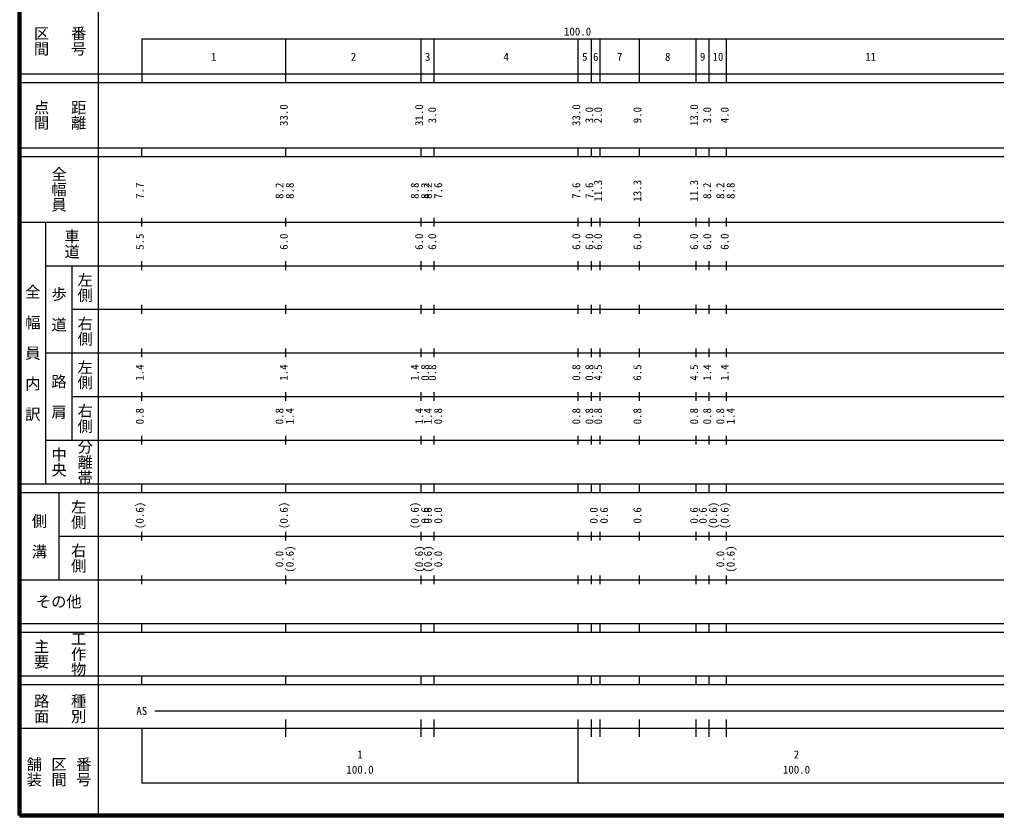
# Model space of a CAD drawing. Units: millimetres on the paper, enlarged 1000 times. Extents: x 40000 to 680000, y 20000 to 380000.
# Drawn here: x 40000 to 263813, y 20000 to 202409 of the extents above; entities that cross this region are included whole.
import ezdxf
from ezdxf.enums import TextEntityAlignment as Align

# ---------------------------------------------------------------- set-up
doc = ezdxf.new("R2010")
doc.units = ezdxf.units.MM
doc.header["$LTSCALE"] = 1000
doc.layers.add('M-TTL', color=2, linetype='Continuous', lineweight=140)
doc.layers.add('M-TTL-BAND', color=7, linetype='Continuous', lineweight=25)
doc.styles.add('@ＭＳ ゴシック', font='')
doc.styles.add('ＭＳ ゴシック', font='')
doc.styles.get('@ＭＳ ゴシック').set_extended_font_data('@MS Gothic')
doc.styles.get('ＭＳ ゴシック').set_extended_font_data('MS Gothic')

msp = doc.modelspace()

# ---------------------------------------------------------------- linework, layer by layer
at = {"layer": 'M-TTL'}
for p, q in [((40000, 380000), (40000, 20000)), ((40000, 20000), (680000, 20000))]:
    msp.add_line(p, q, dxfattribs=at)
at = {"layer": 'M-TTL-BAND'}
for p, q in [((58000, 370000), (58000, 20000)), ((68000, 198000), (579000, 198000)), ((68000, 198000), (68000, 188000)), ((101000, 188000), (101000, 198000)), ((132000, 188000), (132000, 198000)), ((135000, 188000), (135000, 198000)), ((168000, 188000), (168000, 198000)), ((171000, 188000), (171000, 198000)), ((173000, 188000), (173000, 198000)), ((182000, 188000), (182000, 198000)), ((195000, 188000), (195000, 198000)), ((198000, 188000), (198000, 198000)), ((202000, 188000), (202000, 198000)), ((40000, 190000), (579000, 190000)), ((40000, 188000), (579000, 188000)), ((40000, 173000), (579000, 173000)), ((68000, 171000), (68000, 173000)), ((101000, 171000), (101000, 173000)), ((132000, 171000), (132000, 173000)), ((135000, 171000), (135000, 173000)), ((168000, 171000), (168000, 173000)), ((171000, 171000), (171000, 173000)), ((173000, 171000), (173000, 173000)), ((182000, 171000), (182000, 173000)), ((195000, 171000), (195000, 173000)), ((198000, 171000), (198000, 173000)), ((202000, 171000), (202000, 173000)), ((40000, 171000), (579000, 171000)), ((68000, 155000), (68000, 157000)), ((101000, 155000), (101000, 157000)), ((132000, 155000), (132000, 157000)), ((135000, 155000), (135000, 157000)), ((168000, 155000), (168000, 157000)), ((171000, 155000), (171000, 157000)), ((173000, 155000), (173000, 157000)), ((182000, 155000), (182000, 157000)), ((195000, 155000), (195000, 157000)), ((198000, 155000), (198000, 157000)), ((202000, 155000), (202000, 157000)), ((40000, 156000), (579000, 156000)), ((46000, 96000), (46000, 156000)), ((46000, 146000), (579000, 146000)), ((52000, 146000), (52000, 106000)), ((68000, 145000), (68000, 147000)), ((101000, 145000), (101000, 147000)), ((132000, 145000), (132000, 147000)), ((135000, 145000), (135000, 147000)), ((168000, 145000), (168000, 147000)), ((171000, 145000), (171000, 147000)), ((173000, 145000), (173000, 147000)), ((182000, 145000), (182000, 147000)), ((195000, 145000), (195000, 147000)), ((198000, 145000), (198000, 147000)), ((202000, 145000), (202000, 147000)), ((68000, 135000), (68000, 137000)), ((101000, 135000), (101000, 137000)), ((132000, 135000), (132000, 137000)), ((135000, 135000), (135000, 137000)), ((168000, 135000), (168000, 137000)), ((171000, 135000), (171000, 137000)), ((173000, 135000), (173000, 137000)), ((182000, 135000), (182000, 137000)), ((195000, 135000), (195000, 137000)), ((198000, 135000), (198000, 137000)), ((202000, 135000), (202000, 137000)), ((52000, 136000), (579000, 136000)), ((46000, 126000), (579000, 126000)), ((68000, 125000), (68000, 127000)), ((101000, 125000), (101000, 127000)), ((132000, 125000), (132000, 127000)), ((135000, 125000), (135000, 127000)), ((168000, 125000), (168000, 127000)), ((171000, 125000), (171000, 127000)), ((173000, 125000), (173000, 127000)), ((182000, 125000), (182000, 127000)), ((195000, 125000), (195000, 127000)), ((198000, 125000), (198000, 127000)), ((202000, 125000), (202000, 127000)), ((68000, 115000), (68000, 117000)), ((101000, 115000), (101000, 117000)), ((132000, 115000), (132000, 117000)), ((135000, 115000), (135000, 117000)), ((168000, 115000), (168000, 117000)), ((171000, 115000), (171000, 117000)), ((173000, 115000), (173000, 117000)), ((182000, 115000), (182000, 117000)), ((195000, 115000), (195000, 117000)), ((198000, 115000), (198000, 117000)), ((202000, 115000), (202000, 117000)), ((52000, 116000), (579000, 116000)), ((46000, 106000), (579000, 106000)), ((68000, 105000), (68000, 107000)), ((101000, 105000), (101000, 107000)), ((132000, 105000), (132000, 107000)), ((135000, 105000), (135000, 107000)), ((168000, 105000), (168000, 107000)), ((171000, 105000), (171000, 107000)), ((173000, 105000), (173000, 107000)), ((182000, 105000), (182000, 107000)), ((195000, 105000), (195000, 107000)), ((198000, 105000), (198000, 107000)), ((202000, 105000), (202000, 107000)), ((40000, 96000), (579000, 96000)), ((68000, 94000), (68000, 96000)), ((101000, 94000), (101000, 96000)), ((132000, 94000), (132000, 96000)), ((135000, 94000), (135000, 96000)), ((168000, 94000), (168000, 96000)), ((171000, 94000), (171000, 96000)), ((173000, 94000), (173000, 96000)), ((182000, 94000), (182000, 96000)), ((195000, 94000), (195000, 96000)), ((198000, 94000), (198000, 96000)), ((202000, 94000), (202000, 96000)), ((40000, 94000), (579000, 94000)), ((49000, 94000), (49000, 74000)), ((49000, 84000), (579000, 84000)), ((68000, 83000), (68000, 85000)), ((101000, 83000), (101000, 85000)), ((132000, 83000), (132000, 85000)), ((135000, 83000), (135000, 85000)), ((168000, 83000), (168000, 85000)), ((171000, 83000), (171000, 85000)), ((173000, 83000), (173000, 85000)), ((182000, 83000), (182000, 85000)), ((195000, 83000), (195000, 85000)), ((198000, 83000), (198000, 85000)), ((202000, 83000), (202000, 85000)), ((40000, 74000), (579000, 74000)), ((68000, 73000), (68000, 75000)), ((101000, 73000), (101000, 75000)), ((132000, 73000), (132000, 75000)), ((135000, 73000), (135000, 75000)), ((168000, 73000), (168000, 75000)), ((171000, 73000), (171000, 75000)), ((173000, 73000), (173000, 75000)), ((182000, 73000), (182000, 75000)), ((195000, 73000), (195000, 75000)), ((198000, 73000), (198000, 75000)), ((202000, 73000), (202000, 75000)), ((40000, 64000), (579000, 64000)), ((68000, 62000), (68000, 64000)), ((101000, 62000), (101000, 64000)), ((132000, 62000), (132000, 64000)), ((135000, 62000), (135000, 64000)), ((168000, 62000), (168000, 64000)), ((171000, 62000), (171000, 64000)), ((173000, 62000), (173000, 64000)), ((182000, 62000), (182000, 64000)), ((195000, 62000), (195000, 64000)), ((198000, 62000), (198000, 64000)), ((202000, 62000), (202000, 64000)), ((40000, 62000), (579000, 62000)), ((40000, 52000), (579000, 52000)), ((68000, 50000), (68000, 52000)), ((101000, 50000), (101000, 52000)), ((132000, 50000), (132000, 52000)), ((135000, 50000), (135000, 52000)), ((168000, 50000), (168000, 52000)), ((171000, 50000), (171000, 52000)), ((173000, 50000), (173000, 52000)), ((182000, 50000), (182000, 52000)), ((195000, 50000), (195000, 52000)), ((198000, 50000), (198000, 52000)), ((202000, 50000), (202000, 52000)), ((40000, 50000), (579000, 50000)), ((71000, 44000), (565000, 44000)), ((101000, 38000), (101000, 42000)), ((132000, 38000), (132000, 42000)), ((135000, 38000), (135000, 42000)), ((168000, 27500), (168000, 42000)), ((171000, 38000), (171000, 42000)), ((173000, 38000), (173000, 42000)), ((182000, 38000), (182000, 42000)), ((195000, 38000), (195000, 42000)), ((198000, 38000), (198000, 42000)), ((202000, 38000), (202000, 42000)), ((40000, 40000), (579000, 40000)), ((68000, 40000), (68000, 27500)), ((68000, 27500), (579000, 27500))]:
    msp.add_line(p, q, dxfattribs=at)

# ---------------------------------------------------------------- texts
at = {"layer": 'M-TTL-BAND', "style": '@ＭＳ ゴシック'}
for s, p in [('区間', (45000, 197500)), ('番号', (53500, 197500)), ('点間', (45000, 180500)), ('距離', (53500, 180500)), ('全幅員', (49000, 163500)), ('車道', (52000, 151000)), ('左側', (55000, 141000)), ('全\u3000幅\u3000員\u3000内\u3000訳', (43000, 126000)), ('歩\u3000道', (49000, 136000)), ('右側', (55000, 131000)), ('左側', (55000, 121000)), ('路\u3000肩', (49000, 116000)), ('右側', (55000, 111000)), ('分離帯', (55000, 101000)), ('中央', (49000, 101000)), ('左側', (53500, 89000)), ('側\u3000溝', (44500, 84000)), ('右側', (53500, 79000)), ('工作物', (53500, 57000)), ('主要', (45000, 57000)), ('路面', (45000, 44500)), ('種別', (53500, 44500)), ('舗装', (43333, 30000)), ('区間', (49000, 30000)), ('番号', (54667, 30000))]:
    msp.add_text(s, height=2566, rotation=270, dxfattribs=at).set_placement(p, align=Align.MIDDLE_CENTER)
at = {"layer": 'M-TTL-BAND', "style": 'ＭＳ ゴシック'}
for s, p in [('100.0', (167844, 198195)), ('1', (84500, 192405)), ('2', (116500, 192405)), ('3', (133500, 192405)), ('4', (151500, 192405)), ('5', (169500, 192405)), ('6', (172000, 192405)), ('7', (177500, 192405)), ('8', (188500, 192405)), ('9', (196500, 192405)), ('10', (200000, 192405)), ('11', (235000, 192405)), ('AS', (68000, 42500)), ('1', (118000, 32523)), ('2', (218000, 32523)), ('100.0', (118000, 29033)), ('100.0', (218000, 29033))]:
    msp.add_text(s, height=1833, dxfattribs=at).set_placement(p, align=Align.BOTTOM_CENTER)
for s, p in [('33.0', (102000, 180500)), ('31.0', (133000, 180500)), ('3.0', (136000, 180500)), ('33.0', (169000, 180500)), ('3.0', (172000, 180500)), ('2.0', (174000, 180500)), ('9.0', (183000, 180500)), ('13.0', (196000, 180500)), ('3.0', (199000, 180500)), ('4.0', (203000, 180500)), ('7.7', (69000, 163174)), ('8.2', (101000, 163174)), ('8.8', (103370, 163174)), ('8.8', (132000, 163174)), ('8.2', (134370, 163174)), ('8.2', (135000, 163174)), ('7.6', (137370, 163174)), ('7.6', (169000, 163174)), ('7.6', (172000, 163174)), ('11.3', (174000, 163174)), ('13.3', (183000, 163174)), ('11.3', (196000, 163174)), ('8.2', (199000, 163174)), ('8.2', (202000, 163174)), ('8.8', (204370, 163174)), ('5.5', (69000, 151500)), ('6.0', (102000, 151500)), ('6.0', (133000, 151500)), ('6.0', (136000, 151500)), ('6.0', (169000, 151500)), ('6.0', (172000, 151500)), ('6.0', (174000, 151500)), ('6.0', (183000, 151500)), ('6.0', (196000, 151500)), ('6.0', (199000, 151500)), ('6.0', (203000, 151500)), ('1.4', (69000, 121500)), ('1.4', (102000, 121500)), ('1.4', (132000, 121500)), ('0.8', (134370, 121500)), ('0.8', (136000, 121500)), ('0.8', (169000, 121500)), ('0.8', (172000, 121500)), ('4.5', (174000, 121500)), ('6.5', (183000, 121500)), ('4.5', (196000, 121500)), ('1.4', (199000, 121500)), ('1.4', (203000, 121500)), ('0.8', (69000, 111500)), ('0.8', (101000, 111500)), ('1.4', (103370, 111500)), ('1.4', (133000, 111500)), ('1.4', (135000, 111500)), ('0.8', (137370, 111500)), ('0.8', (169000, 111500)), ('0.8', (172000, 111500)), ('0.8', (174000, 111500)), ('0.8', (183000, 111500)), ('0.8', (196000, 111500)), ('0.8', (199000, 111500)), ('0.8', (202000, 111500)), ('1.4', (204370, 111500)), ('(0.6)', (69000, 88764)), ('(0.6)', (102000, 88764)), ('(0.6)', (132000, 88764)), ('0.6', (134370, 88764)), ('0.6', (135000, 88764)), ('0.0', (137370, 88764)), ('0.0', (173000, 88764)), ('0.6', (175370, 88764)), ('0.6', (183000, 88764)), ('0.6', (196000, 88764)), ('0.6', (198000, 88764)), ('(0.6)', (200370, 88764)), ('(0.6)', (203000, 88764)), ('(0.6)', (103370, 78764)), ('(0.6)', (133000, 78764)), ('(0.6)', (135000, 78764)), ('(0.6)', (204370, 78764)), ('0.0', (101000, 78764)), ('0.0', (137370, 78764)), ('0.0', (202000, 78764))]:
    msp.add_text(s, height=1833, rotation=90, dxfattribs=at).set_placement(p, align=Align.BOTTOM_CENTER)
msp.add_text('その他', height=2566, dxfattribs=at).set_placement((49000, 69000), align=Align.MIDDLE_CENTER)

doc.saveas('drawing.dxf')
